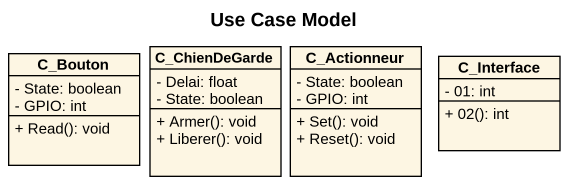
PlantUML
@startuml
title Use Case Model
hide circle
hide empty members
skinparam classAttributeIconSize 0
class C_Bouton {
  - State: boolean
  - GPIO: int
  + Read(): void
}
class C_ChienDeGarde {
  - Delai: float
  - State: boolean
  + Armer(): void
  + Liberer(): void
}
class C_Actionneur {
  - State: boolean
  - GPIO: int
  + Set(): void
  + Reset(): void
}
class C_Interface {
  - 01: int
  + 02(): int
}
@enduml
